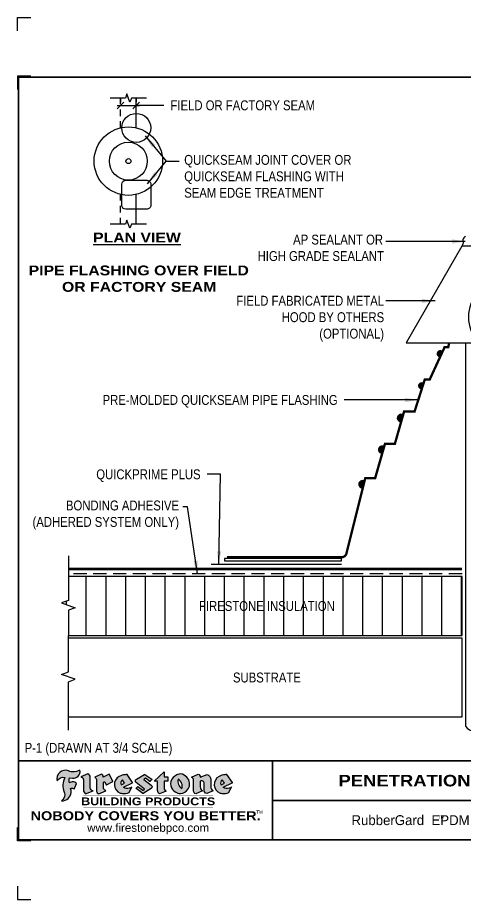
# Model space of a CAD drawing. Header units: inches. Extents: x 99.4 to 119.7, y -266 to -249.2.
# Drawn here: x 99.45 to 107.95, y -265.98 to -249.21 of the extents above; entities that cross this region are included whole.
import ezdxf
from ezdxf.enums import TextEntityAlignment as Align

# ---------------------------------------------------------------- set-up
doc = ezdxf.new("R2010")
doc.units = ezdxf.units.IN
doc.header["$MEASUREMENT"] = 0
doc.linetypes.add('HIDDEN', pattern=[0.375, 0.25, -0.125])
doc.linetypes.add('HIDDEN2', pattern=[0.1875, 0.125, -0.0625])
doc.layers.get('0').update_dxf_attribs({"linetype": 'CONTINUOUS'})
doc.layers.get('DEFPOINTS').update_dxf_attribs({"linetype": 'CONTINUOUS'})
for name, color, linetype in [('FSBP-ACCESSORY-OTHER', 7, 'CONTINUOUS'), ('FSBP-ADHESIVE', 1, 'HIDDEN'), ('FSBP-ANNO-NOTE', 7, 'CONTINUOUS'), ('FSBP-INSULATION', 7, 'CONTINUOUS'), ('FSBP-MEMBRANE', 7, 'CONTINUOUS'), ('FSBP-OTHER', 7, 'CONTINUOUS'), ('FSBP-SEALANTS', 1, 'CONTINUOUS'), ('FSBP-SUBSTRATE-GENERIC', 9, 'CONTINUOUS'), ('FSBP-TTLB', 7, 'CONTINUOUS'), ('FSBP-TTLB-BORDER', 7, 'CONTINUOUS'), ('FSBP-TTLB-TEXT', 7, 'CONTINUOUS')]:
    doc.layers.add(name, color=color, linetype=linetype)
doc.styles.add('FSBP_ARIAL', font='arial.ttf')
doc.styles.add('FSBP_ARIAL_BOLD', font='')
doc.styles.add('FSBP_ARIAL_NAR', font='ARIALN.TTF')
doc.styles.add('FSBP_BANKGOTHIC', font='bgothm.ttf')
doc.styles.get('FSBP_ARIAL_BOLD').set_extended_font_data('Arial Black')
doc.linetypes.add('ZIGZAG', pattern='A,0.0001,-0.2,[131,ltypeshp.shx,S=0.2,R=0,X=-0.2,Y=0],-0.4,[131,ltypeshp.shx,S=0.2,R=180,X=0.2,Y=0],-0.2', length=0.8001)
doc.dimstyles.new('FSBP-DIM', dxfattribs={"dimtxt": 0.1875, "dimasz": 0.125, "dimexe": 0.0625, "dimexo": 0.125, "dimgap": 0.125, "dimtad": 0, "dimdec": 0, "dimzin": 1, "dimdsep": 46, "dimlunit": 4, "dimtxsty": 'FSBP_ARIAL_NAR', "dimblk": 'OBLIQUE', "dimcen": 0.09375, "dimdle": 0.0625, "dimclrd": 256, "dimclre": 256, "dimclrt": 256, "dimadec": 0, "dimazin": 0, "dimtfac": 1, "dimtdec": 0, "dimtmove": 1, "dimatfit": 3, "dimfxl": 1, "dimtolj": 1, "dimtzin": 0, "dimlwd": -1, "dimlwe": -1, "dimarcsym": 0})
doc.dimstyles.new('FSBP-LEADER', dxfattribs={"dimtxt": 0.1875, "dimasz": 0.25, "dimexe": 0.0625, "dimexo": 0.125, "dimgap": 0.125, "dimtad": 0, "dimtih": 1, "dimtoh": 1, "dimdec": 4, "dimzin": 0, "dimdsep": 46, "dimlunit": 4, "dimtxsty": 'FSBP_ARIAL_NAR', "dimcen": 0.09375, "dimclrd": 256, "dimclre": 256, "dimclrt": 256, "dimadec": 0, "dimazin": 0, "dimtfac": 1, "dimtdec": 4, "dimtofl": 0, "dimtmove": 0, "dimatfit": 3, "dimfxl": 1, "dimtolj": 1, "dimtzin": 0, "dimlwd": -1, "dimlwe": -1, "dimarcsym": 0})

# ---------------------------------------------------------------- blocks, each defined once
blk = doc.blocks.new('TTLB-EPDM_1')
at = {"layer": 'FSBP-TTLB-TEXT'}
h = blk.add_hatch(color=1, dxfattribs=at)
edge = h.paths.add_edge_path()
edge.add_arc((1.037309769669573, -0.1982514792917306), 0.1319107607348553, 264.0410451462098, 370.3106169565175)
edge.add_arc((1.027551646585694, 0.1214293576525799), 0.3273056962876235, 270.05058356628535, 295.23459397187514, ccw=False)
edge.add_arc((1.022801957313345, -0.06680179986895154), 0.1391656561713503, 249.3281275763668, 272.0749124149863, ccw=False)
edge.add_line((0.9736743133014443, -0.1970076156048179), (0.9474927838574558, -0.1852745150568325))
edge.add_arc((0.8939498971398288, -0.3394262635682071), 0.1631857907024099, 70.84590087378872, 194.3325259843273)
edge.add_arc((0.8444260109029493, -0.4259936440910768), 0.1179914261095279, 70.96950098067128, 156.9641407594482, ccw=False)
edge.add_arc((1.153141409296894, -0.4684497516079468), 0.3110405457095052, 150.3231137483159, 203.2084295854517)
edge.add_arc((0.7562495500622943, -0.6412608153899899), 0.1218587156617311, 0.8849157075190988, 24.34668939894999, ccw=False)
edge.add_arc((0.7493781665697374, -0.6475258110744375), 0.1289731377238325, -58.36655102076742, 3.6216782311386737, ccw=False)
edge.add_arc((0.8256699029544474, -0.5792158350996106), 0.1783301886510354, 267.2205474105585, 354.1381621173521)
edge.add_arc((0.7903121048625305, -0.6011409294291745), 0.212787892960859, 0.9996158580669322, 21.00503380861244)
edge.add_arc((1.01880712263941, -0.5666691048185161), 0.05136395668415847, 40.82117713173261, 125.52727787225791, ccw=False)
edge.add_line((1.057676976260041, -0.5330924682126437), (1.102776947655911, -0.4308018311949837))
edge.add_arc((1.040858222524664, -0.4699705673995949), 0.07326744446031509, 32.31675181867256, 66.31481236598174)
edge.add_arc((1.032262518825329, -0.5063316993097662), 0.1102246948011782, 69.8179132332389, 125.254734720681)
edge.add_arc((1.127708877207287, -0.368959353531244), 0.1659710644737306, 164.1569669952081, 196.5811013160487, ccw=False)
edge.add_line((0.9680425188342383, -0.3236487780942383), (1.023615334387159, -0.3294494641845773))
h = blk.add_hatch(color=1, dxfattribs=at)
edge = h.paths.add_edge_path()
edge.add_line((1.275239419159561, -0.6223407783464694), (1.415345367376062, -0.5660418822574371))
edge.add_arc((1.421019305783958, -0.5090099247487757), 0.05731350411836949, 181.9717871001989, 264.31851000495806, ccw=False)
edge.add_line((1.363739737527226, -0.5109819325197265), (1.363412352251203, -0.3102363679013962))
edge.add_arc((1.294263659668751, -0.3103491388303989), 0.06914878453844908, 0.0934405599591014, 72.42834396969012)
edge.add_line((1.315139561173908, -0.2444268274366692), (1.186839444240604, -0.3024209471341379))
edge.add_arc((1.175246268095289, -0.3585110609420917), 0.05727567197445628, -0.017399788185912257, 78.322067691347, ccw=False)
edge.add_line((1.232521937428658, -0.3585284546236807), (1.232574268422297, -0.555126496687123))
edge.add_arc((1.305699496415486, -0.5558575689677219), 0.07312888236350451, 179.4272023230205, 245.3845503102953)
h = blk.add_hatch(color=1, dxfattribs=at)
edge = h.paths.add_edge_path()
edge.add_line((1.792026821926584, -0.3839679064720229), (1.722158956877934, -0.2518542302253621))
edge.add_arc((1.720119655279638, -0.2529327078887852), 0.002306916790721817, 27.87197133405656, 117.3766794470751)
edge.add_line((1.719058846382097, -0.250884159729182), (1.610638460368705, -0.3070279753467702))
edge.add_arc((1.547088841662962, -0.3061026658494403), 0.06355635479880145, 359.165808011073, 425.8793658831422)
edge.add_line((1.573061729235633, -0.2480956029480268), (1.446879247402876, -0.3051325108639702))
edge.add_arc((1.407812067100189, -0.370357133046621), 0.07602957263902092, -3.441403975725109, 59.07992244284969, ccw=False)
edge.add_line((1.483704536400296, -0.3749210150788969), (1.483704536400296, -0.5723838140635706))
edge.add_arc((1.54053746518044, -0.568254406115083), 0.05698275005415228, 184.1557352478595, 255.3066498366543)
edge.add_line((1.526084036778343, -0.6233736605654059), (1.657291340682093, -0.570650514527486))
edge.add_arc((1.688298576827198, -0.5021390388423987), 0.0752015358480571, 207.5160880841914, 245.649226723163, ccw=False)
edge.add_arc((1.721050197024907, -0.4914488168456328), 0.1093332836229113, 179.4823365255141, 204.5537900001094, ccw=False)
edge.add_line((1.611721375809452, -0.4904610114968335), (1.611721375809452, -0.4126404716788983))
edge.add_arc((1.628589765097195, -0.414159299036043), 0.01693662875851176, 28.356188110622725, 174.8549701683585, ccw=False)
edge.add_arc((1.627340435522395, -0.4197189881350504), 0.02111886817708033, 22.216893572439517, 40.10213956426492, ccw=False)
edge.add_line((1.646891420738257, -0.4117336534413738), (1.666638796144639, -0.4549750258192233))
edge.add_arc((1.668737246926742, -0.4540167099035481), 0.002306916790685496, 204.545128184284, 299.6323508190091)
edge.add_line((1.669877862091766, -0.4560219186518992), (1.791128135493295, -0.3870515928837648))
edge.add_line((1.791128135493295, -0.3870515928837648), (1.792026821926584, -0.3839679064720229))
h = blk.add_hatch(color=1, dxfattribs=at)
h.paths.add_polyline_path([(2.063388732080512, -0.2583237030618903, 0.02524281661523788), (2.025024361750752, -0.2610532129309178, 0.1213611957758757), (1.901773912052249, -0.3008158885520373, 0.6151668103976068), (1.93274136141747, -0.6099060679591872, 0.05306812109568645), (1.967936229862175, -0.617865745600497, 0.1150932231766138), (2.099126721549737, -0.5994933789882708), (2.151195569562105, -0.4944891916583316, -0.08755405562188731), (2.104230609512001, -0.5187113292177372, -0.265591761123442), (1.992692314386659, -0.5010701623316862), (2.165347897647223, -0.4141184325909109, 0.4518949533370738), (2.166222728871162, -0.4107679608846269)])
h.paths.add_polyline_path([(2.014217313945437, -0.4188965037300676), (1.951113654018855, -0.4515330109460507, -0.3720533890450154), (1.973177450672722, -0.3607130665457561)], flags=16)
h = blk.add_hatch(color=1, dxfattribs=at)
edge = h.paths.add_edge_path()
edge.add_arc((2.260407392426802, -0.3775796671688782), 0.04152450223225729, 123.20805433950699, 232.2027298779723, ccw=False)
edge.add_line((2.237665217914071, -0.3428366421988329), (2.393535971665983, -0.2540943745380986))
edge.add_arc((2.394677353533142, -0.2560991469722482), 0.002306916790741334, 55.64644466176611, 119.65426054492559, ccw=False)
edge.add_line((2.395979141996861, -0.2541946229174954), (2.531809646140459, -0.3470380726374032))
edge.add_arc((2.530468902927946, -0.3489153772789875), 0.002306916790700397, -42.731101238422525, 54.4661353739603, ccw=False)
edge.add_line((2.532163440279987, -0.3504807552658491), (2.498457913851155, -0.3869673252714421))
edge.add_arc((2.496763376499139, -0.3854019472845934), 0.002306916790672934, 233.7527076894875, 317.26889876138785, ccw=False)
edge.add_line((2.495399362263356, -0.38726241234572), (2.413849913492982, -0.3274738082119626))
edge.add_arc((2.412485899257181, -0.3293342732731342), 0.002306916790720064, 53.75270768979358, 124.4135619297835)
edge.add_line((2.41118211687575, -0.3274311136421062), (2.382933981293377, -0.346782838468144))
edge.add_arc((2.38423776367478, -0.3486859980991606), 0.002306916790694898, 124.4135619293799, 231.8459020253626)
edge.add_line((2.382812599816248, -0.3505000469010184), (2.519899969301207, -0.4581994452042721))
edge.add_arc((2.494247019847682, -0.4908523236374461), 0.04152450223225742, -55.21225898295222, 51.84590202520428, ccw=False)
edge.add_line((2.517938320565804, -0.5249552055672808), (2.364434947484597, -0.6179520922513717))
edge.add_arc((2.36323960192349, -0.6159790200102006), 0.002306916790726996, 233.2955624372927, 301.20872157023314, ccw=False)
edge.add_line((2.361860787187538, -0.6178285429225383), (2.231266621301074, -0.5204709167214361))
edge.add_arc((2.232647938930649, -0.5186232623475259), 0.002306916790697672, 135.5134179846393, 233.21798691998708, ccw=False)
edge.add_line((2.231002150870836, -0.5170067083764565), (2.262839375599356, -0.4845937328397696))
edge.add_arc((2.264485163659225, -0.4862102868108537), 0.002306916790748497, 53.0352839999411, 135.513417985369, ccw=False)
edge.add_line((2.265872365996302, -0.4843670465239001), (2.361834678328762, -0.5565872257804898))
edge.add_arc((2.363221880665761, -0.5547439854936304), 0.002306916790627066, 233.0352840000685, 302.2362632414394)
edge.add_line((2.36445241715569, -0.5566953042850713), (2.39428499383348, -0.5378823484768844))
edge.add_arc((2.393054457343549, -0.5359310296853765), 0.002306916790685166, 302.2362632406177, 412.2027298768422)
edge.add_line((2.394468296066179, -0.5341081404551886), (2.234958295420142, -0.4103916733127022))
h = blk.add_hatch(color=1, dxfattribs=at)
edge = h.paths.add_edge_path()
edge.add_line((2.763460561272041, -0.2072496393923444), (2.763460561272041, -0.2969520779963801))
edge.add_arc((2.765767478062699, -0.2969520779963943), 0.00230691679065842, 179.9999999996471, 269.9999999996471)
edge.add_line((2.765767478062685, -0.2992589947870528), (2.835417693520355, -0.2992589947870528))
edge.add_arc((2.835417693520355, -0.3015659115777538), 0.002306916790701052, 0, 90, ccw=False)
edge.add_line((2.837724610311056, -0.3015659115777538), (2.837724610311056, -0.3790761307453892))
edge.add_arc((2.83541769352037, -0.3790761307453749), 0.002306916790686842, 269.99999999964706, 359.99999999964706, ccw=False)
edge.add_line((2.835417693520355, -0.3813830475360618), (2.765767478062685, -0.3813830475360618))
edge.add_arc((2.765767478062699, -0.3836899643267202), 0.00230691679065842, 90.00000000035294, 180.0000000003529)
edge.add_line((2.763460561272041, -0.3836899643267344), (2.763460561272041, -0.5033995910642801))
edge.add_arc((2.836735953378943, -0.5071368822038516), 0.07337063740681413, 177.0802527808789, 245.3249543133826)
edge.add_line((2.806105814540615, -0.5738080530967267), (2.674529557384915, -0.6226036013049594))
edge.add_arc((2.708610405062069, -0.564298408791804), 0.06753517344606039, 177.0345319916277, 239.6926428024901, ccw=False)
edge.add_line((2.641165668230087, -0.560804539009709), (2.641165668230087, -0.3836899643267344))
edge.add_arc((2.638858751439429, -0.3836899643267202), 0.00230691679065842, 359.9999999996471, 449.999999999647)
edge.add_line((2.638858751439443, -0.3813830475360618), (2.572857950769389, -0.3813830475360618))
edge.add_line((2.572857950769389, -0.3813830475360618), (2.763460561272041, -0.2072496393923444))
h = blk.add_hatch(color=1, dxfattribs=at)
edge = h.paths.add_edge_path(flags=16)
edge.add_arc((2.940363509127394, -0.4847985213681437), 0.1684614578629418, 344.5558804047865, 417.0140046669545)
edge.add_arc((3.194458079644619, -0.3883534532477785), 0.1684614578629414, 164.5558804047864, 237.0140046669546)
edge = h.paths.add_edge_path()
edge.add_arc((3.069375116502199, -0.4399344555144872), 0.1828726885096673, 136.0914512150047, 191.213418978326)
edge.add_arc((3.064939550433406, -0.4318234379590333), 0.1803148804748503, 194.0167254156723, 240.6663730831859)
edge.add_arc((3.098047041778981, -0.3845058757092554), 0.2378525180183701, 239.2975390661776, 264.2889872773176)
edge.add_arc((3.04884478212623, -0.4190232383793012), 0.203760689247156, 277.1986764832036, 326.503572961274)
edge.add_arc((3.077739326803546, -0.4341046616465112), 0.171374865791709, 325.3768876809902, 406.3828327799087)
edge.add_arc((3.011839488065919, -0.4896144380417797), 0.2571945645850002, 44.28462553519766, 73.82901434867304)
edge.add_arc((3.117152499586992, -0.4983433120546693), 0.2579560664039132, 97.50292863483666, 134.1039137579027)
h = blk.add_hatch(color=1, dxfattribs=at)
edge = h.paths.add_edge_path()
edge.add_line((3.322690228557462, -0.5721896537377091), (3.322690228557462, -0.3749210150788969))
edge.add_arc((3.246797759257384, -0.3703571330465745), 0.076029572638996, 356.5585960242387, 419.0799224428129)
edge.add_line((3.285864939560099, -0.3051325108639702), (3.412047421392799, -0.2480956029480268))
edge.add_arc((3.386074533820159, -0.3061026658494941), 0.06355635479883807, 0.3962622833877276, 65.87936588318718, ccw=False)
edge.add_line((3.449629368605429, -0.3056631084210863), (3.580526418688805, -0.2593848434574539))
edge.add_arc((3.555744121700958, -0.3530904070730321), 0.09692726601172152, 2.366977007666776, 75.18615851992018, ccw=False)
edge.add_line((3.652588689330287, -0.3490873311063041), (3.652588689330287, -0.4883770011386872))
edge.add_arc((3.761877549389556, -0.4914934052703811), 0.1093332836229047, 178.3666365323574, 204.5537900000422)
edge.add_arc((3.729125929191727, -0.5021836272670953), 0.07520153584796169, 207.5160880841711, 245.2240541443093)
edge.add_line((3.697611150971852, -0.5704631245385627), (3.572585913552643, -0.6207021253773775))
edge.add_arc((3.59534718600759, -0.5526356419907701), 0.07177131519198746, 180.3328587115751, 251.51018566665869, ccw=False)
edge.add_line((3.523577081955409, -0.5530525936986663), (3.523577081955409, -0.4153032515383615))
edge.add_arc((3.486319529276879, -0.4148773504126441), 0.0372599868942854, 359.3450650296066, 449.0500281941028)
edge.add_arc((3.482769874121713, -0.4419622099033496), 0.06447454900600783, 86.29402372314017, 119.8211331593848)
edge.add_line((3.450707067966732, -0.3860252459975726), (3.450707067966732, -0.4904610114968335))
edge.add_arc((3.560035889182251, -0.491448816845647), 0.1093332836229751, 179.4823365255069, 204.5537900001023)
edge.add_arc((3.527284268984408, -0.5021390388424952), 0.07520153584796385, 207.5160880841699, 245.6492267231416)
edge.add_line((3.496277032839316, -0.570650514527486), (3.365069728935509, -0.6233736605654059))
edge.add_arc((3.37950248606194, -0.5682868177318081), 0.05694615642555727, 183.9298782390169, 255.318496325343, ccw=False)
h = blk.add_hatch(color=1, dxfattribs=at)
h.paths.add_polyline_path([(3.957695472291277, -0.2583237030618903, 0.02524281661523822), (3.919331101961575, -0.2610532129309178, 0.1085638477195505), (3.807890832595604, -0.2939221658134414, 0.6425897848490651), (3.827048101628293, -0.6099060679591872, 0.05306812109569052), (3.862242970072884, -0.617865745600497, 0.1150932231766133), (3.993433461760503, -0.5994933789882708), (4.045502309772871, -0.4944891916583316, -0.08755405562189084), (3.998537349722767, -0.5187113292177372, -0.2655917611234366), (3.886999054597368, -0.5010701623316862), (4.059654637857989, -0.4141184325909109, 0.4518949533370731), (4.060529469081928, -0.4107679608846269)])
h.paths.add_polyline_path([(3.90852405415626, -0.4188965037300676), (3.845420394229677, -0.4515330109460507, -0.3720533890450147), (3.867484190883488, -0.3607130665457561)], flags=16)
at = {"layer": 'DEFPOINTS', "linetype": 'Continuous', "ltscale": 1.75}
for points in [[(-0.015625, 13.88083333333333), (-0.015625, 14.13083333333333), (0.234375, 14.13083333333333)], [(20.01562500000003, 13.88083333333333), (20.01562500000003, 14.13083333333333), (19.76562500000003, 14.13083333333333)], [(-0.015625, -2.380833333333342), (-0.015625, -2.630833333333342), (0.234375, -2.630833333333342)], [(20.01562500000003, -2.380833333333342), (20.01562500000003, -2.630833333333342), (19.76562500000003, -2.630833333333342)]]:
    blk.add_lwpolyline(points, dxfattribs=at)
at = {"layer": 'DEFPOINTS', "color": 1}
for points in [[(0.234375, 13.015625), (-0.015625, 13.015625), (-0.015625, 12.765625)], [(20.015625, 12.765625), (20.015625, 13.015625), (19.765625, 13.015625)], [(0.234375, -1.515625), (-0.015625, -1.515625), (-0.015625, -1.265625)], [(20.015625, -1.265625), (20.015625, -1.515625), (19.765625, -1.515625)]]:
    blk.add_lwpolyline(points, dxfattribs=at)
at = {"layer": 'FSBP-TTLB', "const_width": 0.03125}
blk.add_lwpolyline([(15.09028770518938, 0), (20, 0), (20, 0.4512598240669945), (15.09028770518938, 0.4512598240669945)], close=True, dxfattribs=at)
for points in [[(0, 0), (0, -1.5), (20, -1.5), (20, 0), (0, 0)], [(4.825208527206769, 0), (4.825208527206769, -0.75)], [(15.84028770518938, 0), (15.84028770518938, -1.5)], [(17.84110496735593, 0), (17.84110496735593, -1.5)], [(20, 0), (20, -1.5)], [(4.825208527206769, -0.75), (15.84028770518938, -0.75)], [(4.825208527206769, -0.75), (4.825208527206769, -1.5)], [(15.84028770518938, -1.048740175933006), (17.84110496735593, -1.048740175933006)]]:
    blk.add_lwpolyline(points, dxfattribs=at)
at = {"layer": 'FSBP-TTLB-BORDER', "const_width": 0.03125}
blk.add_lwpolyline([(20, 0), (20, 13), (0, 13), (0, 0)], dxfattribs=at)
at = {"layer": 'FSBP-TTLB-TEXT', "color": 1}
blk.add_line((0.7358432058323388, -0.379822754145593), (0.7358432058323388, -0.379822754145593), dxfattribs=at)
for points in [[(1.023615323725323, -0.3294494630716969, 0.5000510906601082), (1.167090420776901, -0.1746414942047778, -0.1103304102359608), (1.027840608309816, -0.2058762110801382, -0.09957876667165425), (0.9736743133014443, -0.1970076156048179), (0.9474927838574558, -0.1852745150568325, 0.5978159689075124), (0.7358432058323388, -0.379822754145593, -0.3938834584182213), (0.8828996422548698, -0.3144510229727047, 0.2349406564350952), (0.86727108227484, -0.5910237178633082, -0.1027304183841549), (0.8780937320133262, -0.6393788197974146, -0.2772692352614086), (0.8170223912655956, -0.7573362346216896, 0.3985429150902959), (1.003067614090241, -0.5974286950643517, 0.0875124847930418), (0.9889600163401155, -0.5248671157293501, -0.3874031597924062), (1.057676976260041, -0.5330924682126437), (1.102776947655911, -0.4308018311949837, 0.1494423498871741), (1.07029056398062, -0.4028746979725923, 0.2467195073738216), (0.9686394281704906, -0.4163228904100862, -0.1424285161541127), (0.9680425188342383, -0.3236487780942383), (1.023615334387159, -0.3294494641845773)], [(2.166222728871162, -0.4107679608846269), (2.063388732080512, -0.2583237030618903, 0.02524281661523788), (2.025024361750752, -0.2610532129309178, 0.1085638477195265), (1.913584092384895, -0.2939221658134414, 0.6425897848491228), (1.93274136141747, -0.6099060679591872, 0.05306812109568648), (1.967936229862175, -0.617865745600497, 0.1150932231766137), (2.099126721549737, -0.5994933789882708), (2.151195569562105, -0.4944891916583316, -0.0875540556218873), (2.104230609512001, -0.5187113292177372, -0.2655917611234418), (1.992692314386659, -0.5010701623316862), (2.165347897647223, -0.4141184325909109)], [(2.763460561272041, -0.2072496393923444), (2.763460561272041, -0.2969520779963801, 0.4142135623730958), (2.765767478062685, -0.2992589947870528), (2.835417693520355, -0.2992589947870528, -0.414213562373095), (2.837724610311056, -0.3015659115777538), (2.837724610311056, -0.3790761307453892, -0.4142135623730938), (2.835417693520355, -0.3813830475360618), (2.765767478062685, -0.3813830475360618, 0.4142135623730958), (2.763460561272041, -0.3836899643267344), (2.763460561272041, -0.5033995910642801, 0.3068985753588853), (2.806105814540615, -0.5738080530967267), (2.674529557384915, -0.6226036013049594, -0.2804194150632976), (2.641165668230087, -0.560804539009709), (2.641165668230087, -0.3836899643267344, 0.414213562373095), (2.638858751439443, -0.3813830475360618), (2.572857950769389, -0.3813830475360618), (2.763460561272041, -0.2072496393923444)], [(4.060529469081928, -0.4107679608846269), (3.957695472291277, -0.2583237030618903, 0.02524281661523788), (3.919331101961575, -0.2610532129309178, 0.1085638477195265), (3.807890832595604, -0.2939221658134414, 0.6425897848491228), (3.827048101628293, -0.6099060679591872, 0.05306812109568648), (3.862242970072884, -0.617865745600497, 0.1150932231766137), (3.993433461760503, -0.5994933789882708), (4.045502309772871, -0.4944891916583316, -0.0875540556218873), (3.998537349722767, -0.5187113292177372, -0.2655917611234418), (3.886999054597368, -0.5010701623316862), (4.059654637857989, -0.4141184325909109)], [(4.059654637857989, -0.4141184325909109, 0.4518949533370731), (4.060529469081928, -0.4107679608846269, 0.4518949533370731)]]:
    blk.add_lwpolyline(points, format="xyb", dxfattribs=at)
for points in [[(1.275239419159561, -0.6223407783464694), (1.415345367376062, -0.5660418822574371, -0.3756100036733062), (1.363739737527226, -0.5109819325197265), (1.363412352251203, -0.3102363679013962, 0.3265360292958048), (1.315139561173908, -0.2444268274366692), (1.186839444240604, -0.3024209471341379, -0.3557863980845349), (1.232521937428658, -0.3585284546236807), (1.232574268422297, -0.555126496687123, 0.2960110723418457)], [(1.792026821926584, -0.3839679064720229), (1.722158956877934, -0.2518542302253621, 0.4116839150163434), (1.719058846382097, -0.250884159729182), (1.610638460368705, -0.3070279753467702, 0.2996033003794034), (1.573061729235633, -0.2480956029480268), (1.446879247402876, -0.3051325108639702, -0.2797757560995365), (1.483704536400296, -0.3749210150788969), (1.483704536400296, -0.5723838140635706, 0.320828638474519), (1.526084036778343, -0.6233736605654059), (1.657291340682093, -0.570650514527486, -0.1679398621276611), (1.621603752698661, -0.5368819723450571, -0.1098333365370753), (1.611721375809452, -0.4904610114968335), (1.611721375809452, -0.4126404716788983, -0.743334502655012), (1.64349420176768, -0.4061152228778298, -0.07819791644735608), (1.646891420738257, -0.4117336534413738), (1.666638796144639, -0.4549750258192233, 0.4404648714563479), (1.669877862091766, -0.4560219186518992), (1.791128135493295, -0.3870515928837648)], [(2.234958295420142, -0.4103916733127022, -0.5150044486718882), (2.237665217914071, -0.3428366421988329), (2.393535971665983, -0.2540943745380986, -0.2867822934100265), (2.395979141996861, -0.2541946229174954), (2.531809646140459, -0.3470380726374032, -0.4515027974650387), (2.532163440279987, -0.3504807552658491), (2.498457913851155, -0.3869673252714421, -0.3814439164929681), (2.495399362263356, -0.38726241234572), (2.413849913492982, -0.3274738082119626, 0.3184718635035665), (2.41118211687575, -0.3274311136421062), (2.382933981293377, -0.346782838468144, 0.5064094529656681), (2.382812599816248, -0.3505000469010184), (2.519899969301207, -0.4581994452042721, -0.5043597839115849), (2.517938320565804, -0.5249552055672808), (2.364434947484597, -0.6179520922513717, -0.3053163970316367), (2.361860787187538, -0.6178285429225383), (2.231266621301074, -0.5204709167214361, -0.4541703869768119), (2.231002150870836, -0.5170067083764565), (2.262839375599356, -0.4845937328397696, -0.3762644290664977), (2.265872365996302, -0.4843670465239001), (2.361834678328762, -0.5565872257804898, 0.3114700032088108), (2.36445241715569, -0.5566953042850713), (2.39428499383348, -0.5378823484768844, 0.520381097387146), (2.394468296066179, -0.5341081404551886)], [(2.937624918725987, -0.3131105398334029, 0.2452625673097023), (2.889993533867141, -0.4754966266250307, 0.2064059665179019), (2.976604338974084, -0.5890186876871866, 0.1094800500670344), (3.074378098474654, -0.6211778035979165, 0.2185147641853038), (3.218764944843201, -0.5314757029352819, 0.3689489483072479), (3.195959963110113, -0.3100352223135445, 0.1296305888694145), (3.0834694040758, -0.242595816912754, 0.1610736375384317)], [(3.322690228557462, -0.5721896537377091), (3.322690228557462, -0.3749210150788969, 0.2797757560995341), (3.285864939560099, -0.3051325108639702), (3.412047421392799, -0.2480956029480268, -0.2937618496109166), (3.449629368605429, -0.3056631084210863), (3.580526418688805, -0.2593848434574539, -0.3288760160581939), (3.652588689330287, -0.3490873311063041), (3.652588689330287, -0.4883770011386872, 0.114762897203527), (3.662431105063263, -0.536926560769686, 0.166032965990522), (3.697611150971852, -0.5704631245385627), (3.572585913552643, -0.6207021253773775, -0.3209557512194564), (3.523577081955409, -0.5530525936986663), (3.523577081955409, -0.4153032515383615, 0.4127061514896111), (3.48693727661589, -0.3776224848030694, 0.1473421876160361), (3.450707067966732, -0.3860252459975726), (3.450707067966732, -0.4904610114968335, 0.1098333365370753), (3.460589444855941, -0.5368819723450855, 0.1679398621276611), (3.496277032839316, -0.570650514527486), (3.365069728935509, -0.6233736605654059, -0.3219729545308964), (3.322690228557462, -0.5721896537377091, 29.1476284739)], [(1.951113654018855, -0.4515330109460507), (2.014217313945437, -0.4188965037300676), (1.973177450672722, -0.3607130665457561, 0.3720533890450154)], [(3.10274193015772, -0.5296595419651595, 0.3271311138286319), (3.032079658614293, -0.3434924326507627, 0.3271311138286322)], [(3.845420394229677, -0.4515330109460507), (3.90852405415626, -0.4188965037300676), (3.867484190883488, -0.3607130665457561, 0.3720533890450154)]]:
    blk.add_lwpolyline(points, format="xyb", close=True, dxfattribs=at)
at = {"layer": 'FSBP-TTLB-TEXT'}
for points, const_width in [([(1.233926579809207, -0.6584455781731435), (3.691229482685259, -0.6584455781731577)], 0.0078125), ([(10.06152282927678, -0.75), (10.06152282927678, -1.5)], 0.03125), ([(1.233926579809207, -0.8761560960495984), (3.691229482685259, -0.8761560960495842)], 0.0078125)]:
    blk.add_lwpolyline(points, dxfattribs=dict(at, const_width=const_width))
at = {"layer": 'FSBP-TTLB-TEXT', "color": 1}
for centre, start, end in [((1.789987520328282, -0.3850463841354355), 299.6323508193319, 27.87197133380463), ((2.164310260790558, -0.412058050385383), 296.7304547840455, 34.00233684987403)]:
    blk.add_arc(centre, 0.00230691679068068, start, end, dxfattribs=at)
at = {"layer": 'FSBP-TTLB-TEXT', "style": 'FSBP_ARIAL_NAR'}
blk.add_text('MAXIMUM WARRANTY:', height=0.1875, dxfattribs=at).set_placement((17.90516569312837, 0.2256299120335257), align=Align.MIDDLE_RIGHT)
at = {"layer": 'FSBP-TTLB-TEXT'}
for s, height, style, p in [('ISSUE / REVISION', 0.125, 'FSBP_ARIAL', (16.84069633627263, -0.1938496373466023)), ('DETAIL NO.', 0.21875, 'FSBP_ARIAL', (18.92055248367797, -0.2724398367368792)), ('DATE:', 0.125, 'FSBP_ARIAL', (16.84069633627263, -0.409973105348854)), ('RubberGard  EPDM', 0.1875, 'FSBP_BANKGOTHIC', (7.443365678241776, -1.125)), ('TM', 0.0625, 'FSBP_BANKGOTHIC', (8.023397742165457, -1.062518816683806)), ('www.firestonebpco.com', 0.15625, 'FSBP_ARIAL', (2.462578031247233, -1.268657306740124)), ('NOT TO SCALE', 0.15625, 'FSBP_ARIAL', (16.84069633627263, -1.274370087966503))]:
    blk.add_text(s, height=height, dxfattribs=dict(at, style=style)).set_placement(p, align=Align.MIDDLE_CENTER)
at = {"layer": 'FSBP-TTLB-TEXT', "lineweight": 18, "style": 'FSBP_ARIAL_BOLD'}
blk.add_text('BUILDING PRODUCTS', height=0.1484375, dxfattribs=at).set_placement((2.462578031247233, -0.7673008371113639), align=Align.MIDDLE_CENTER)
at = {"layer": 'FSBP-TTLB-TEXT', "color": 1}
for s, height, style, p in [('NOBODY COVERS YOU BETTER.', 0.171875, 'FSBP_ARIAL_BOLD', (2.412604263603384, -1.041650450587369)), ('TM', 0.0625, 'FSBP_BANKGOTHIC', (4.576671173373001, -0.9725745042934193))]:
    blk.add_text(s, height=height, dxfattribs=dict(at, style=style)).set_placement(p, align=Align.MIDDLE_CENTER)
at = {"layer": 'FSBP-TTLB-TEXT', "style": 'FSBP_ARIAL'}
blk.add_text('ACCEPTABLE SYSTEMS:', height=0.125, dxfattribs=at).set_placement((10.29281281591562, -1.125), align=Align.MIDDLE_LEFT)
at = {"layer": 'FSBP-TTLB-TEXT'}
for tag, height, style, p in [('MAXIMUM_WARRANTY', 0.1875, 'FSBP_ARIAL_BOLD', (18.03987100774941, 0.2240244307510579)), ('ACCPT_SYSTEMS', 0.21875, 'FSBP_ARIAL', (12.49438170418193, -1.125))]:
    blk.add_attdef(tag, text='', height=height, dxfattribs=dict(at, style=style)).set_placement(p, align=Align.MIDDLE_LEFT)
for tag, height, style, p in [('DETAIL_DESCP_LINE_1', 0.21875, 'FSBP_ARIAL_BOLD', (10.33118450231211, -0.3736318192489421)), ('ISSUE_REV_DATE', 0.21875, 'FSBP_ARIAL', (16.84069633627263, -0.7282559425942452)), ('DETAIL_NUMBER', 0.4375, 'FSBP_ARIAL', (18.91941590748775, -0.8931630692489421))]:
    blk.add_attdef(tag, text='', height=height, dxfattribs=dict(at, style=style)).set_placement(p, align=Align.MIDDLE_CENTER)
blk = doc.blocks.new('_OBLIQUE')
at = {"color": 0, "linetype": 'ByBlock'}
blk.add_line((-0.5, -0.5), (0.5, 0.5), dxfattribs=at)
blk = doc.blocks.new('*D2')
at = {"layer": 'DEFPOINTS', "color": 0, "transparency": 16777216}
for p in [(101.3988639416658, -250.8829961641686), (101.6988639416658, -250.8829961641686), (101.6988639416658, -250.8829961641686)]:
    blk.add_point(p, dxfattribs=at)
at = {"layer": 'FSBP-ANNO-NOTE', "transparency": 16777216}
for p, q in [((101.3363639416658, -250.8829961641686), (101.7613639416658, -250.8829961641686)), ((101.3988639416658, -250.7579961641686), (101.3988639416658, -250.8204961641686)), ((101.6988639416658, -250.7579961641686), (101.6988639416658, -250.8204961641686)), ((102.2232601791243, -250.8829961641686), (101.6988639416658, -250.8829961641686))]:
    blk.add_line(p, q, dxfattribs=at)
at = {"layer": 'FSBP-ANNO-NOTE', "transparency": 16777216, "xscale": 0.125, "yscale": 0.125, "zscale": 0.125, "rotation": 180}
blk.add_blockref('_OBLIQUE', (101.3988639416658, -250.8829961641686), dxfattribs=at)
at = {"layer": 'FSBP-ANNO-NOTE', "transparency": 16777216, "xscale": 0.125, "yscale": 0.125, "zscale": 0.125}
blk.add_blockref('_OBLIQUE', (101.6988639416658, -250.8829961641686), dxfattribs=at)
at = {"layer": 'FSBP-ANNO-NOTE', "transparency": 16777216, "insert": (102.3482601791243, -250.8829961641686), "char_height": 0.1875, "attachment_point": 4, "style": 'FSBP_ARIAL_NAR'}
blk.add_mtext('\\A1;FIELD OR FACTORY SEAM', dxfattribs=at)

msp = doc.modelspace()

# ---------------------------------------------------------------- hatches: boundary and pattern name
at = {"layer": 'FSBP-INSULATION'}
h = msp.add_hatch(dxfattribs=at)
h.set_pattern_fill('LINE', color=256, scale=3, angle=90, style=0)
h.set_pattern_definition([(90, (-129.4999999999994, -246.5403761709706), (-0.375, 2.296136913416957e-17), [])])
h.paths.add_polyline_path([(107.9459959509863, -260.9617763357758), (107.9459959509863, -259.8367763357758), (100.4111970970077, -259.8367763357758), (100.4111970970077, -260.2926949605575), (100.2824090929709, -260.3395699605575), (100.5399851010447, -260.4333199605575), (100.4111970970077, -260.4801949605575), (100.4111970970077, -260.9617763357758)])
h.paths.add_polyline_path([(102.8412521345018, -260.5447295247252), (105.5159409134922, -260.5447295247252), (105.5159409134922, -260.2536952477811), (102.8412521345018, -260.2536952477811)], flags=24)
at = {"layer": 'FSBP-MEMBRANE'}
for points in [[(107.5018111059244, -255.5403026643413, 1), (107.440849466167, -255.6670270467745)], [(107.137081162531, -256.1463256496504, 1), (107.098866777541, -256.2816587623939)], [(106.743543720835, -256.7577030342635, 1), (106.705329335845, -256.893036147007)], [(106.3848533832252, -257.3601298012464, 1), (106.3466389982352, -257.4954629139899)], [(106.0117819215175, -258.01693926547, 1), (105.9776753492468, -258.1533655545529)]]:
    msp.add_hatch(color=256, dxfattribs=at).paths.add_polyline_path(points)

# ---------------------------------------------------------------- linework, layer by layer
at = {"layer": 'FSBP-ACCESSORY-OTHER', "linetype": 'Continuous'}
msp.add_lwpolyline([(107.8811166748872, -253.5580263033628), (106.8209959509863, -255.3942092593159), (108.1991489431459, -255.3942092593158, -0.3849001794597938), (108.1991489431459, -254.4199306800585, 0.3849001794597937), (108.1991489431459, -253.4456521008009), (108.1694047743542, -253.4456521008009)], format="xyb", dxfattribs=at)
at = {"layer": 'FSBP-ADHESIVE', "linetype": 'ZIGZAG', "ltscale": 0.17}
msp.add_line((103.123775778941, -259.6024013357758), (105.5974529908405, -259.6024013357758), dxfattribs=at)
at = {"layer": 'FSBP-ADHESIVE', "linetype": 'HIDDEN'}
msp.add_line((107.8834959509863, -259.7899013357758), (100.4111970970077, -259.7899013357758), dxfattribs=at)
at = {"layer": 'FSBP-INSULATION'}
msp.add_lwpolyline([(100.4111970970077, -259.4461513357758), (100.4111970970077, -260.2926949605575), (100.2824090929708, -260.3395699605575), (100.5399851010446, -260.4333199605575), (100.4111970970077, -260.4801949605575), (100.4111970970077, -260.9617763357758), (107.8834959509863, -260.9617763357758), (107.8834959509863, -259.8367763357758), (100.4111970970077, -259.8367763357758)], dxfattribs=at)
at = {"layer": 'FSBP-MEMBRANE', "linetype": 'HIDDEN2'}
for p, q in [((101.3988639416658, -251.3100833897917), (101.3988639416658, -250.7425389218254)), ((101.3988639416658, -253.1425389218254), (101.3988639416658, -252.574994453859))]:
    msp.add_line(p, q, dxfattribs=at)
at = {"layer": 'FSBP-MEMBRANE'}
for p, q in [((101.6988639416658, -251.3100833897917), (101.6988639416658, -250.7425389218254)), ((101.6988639416658, -253.1425389218254), (101.6988639416658, -252.574994453859)), ((106.3466389982352, -257.4954629139899), (106.3848533832252, -257.3601298012464)), ((105.9776753492468, -258.1533655545529), (106.0117819215175, -258.01693926547))]:
    msp.add_line(p, q, dxfattribs=at)
at = {"layer": 'FSBP-MEMBRANE', "linetype": 'Continuous'}
msp.add_line((106.7423024462442, -256.7636666050117), (106.7065706104359, -256.8870725762588), dxfattribs=at)
at = {"layer": 'FSBP-MEMBRANE'}
for points in [[(101.8940627667968, -250.7425389218254), (101.6051139416658, -250.7425389218254), (101.5769889416658, -250.8198117242476), (101.5207389416658, -250.6652661194032), (101.4926139416658, -250.7425389218254), (101.2036651165348, -250.7425389218254)], [(101.8940627667968, -253.1425389218254), (101.6051139416658, -253.1425389218254), (101.5769889416658, -253.2198117242475), (101.5207389416658, -253.0652661194032), (101.4926139416658, -253.1425389218254), (101.2036651165348, -253.1425389218254)]]:
    msp.add_lwpolyline(points, dxfattribs=at)
msp.add_lwpolyline([(101.8988639416658, -252.8560451578242), (101.4988639416658, -252.8560451578242, -0.4142135623730914), (101.4238639416658, -252.7810451578241), (101.4238639416658, -252.3810451578242, -0.4142135623730931), (101.4988639416658, -252.3060451578241), (101.8988639416658, -252.3060451578241, -0.4142135623730969), (101.9738639416658, -252.3810451578242), (101.9738639416658, -252.7810451578241, -0.4142135623730989)], format="xyb", close=True, dxfattribs=at)
msp.add_lwpolyline([(107.6383314922035, -255.3942092593159, 0.045, 0.045, 0), (107.6216799733837, -255.4810816819363, 0.045, 0.045, 0), (107.5513674733837, -255.4810816819363, 0.045, 0.045, 0), (107.2701174733837, -256.0924590665495, 0.045, 0.045, 0), (107.1763674733837, -256.0924590665495, 0.045, 0.045, 0), (106.9817634205729, -256.7038364511626, 0.045, 0.045, 0), (106.7828300316876, -256.7038364511626, 0.045, 0.045, 0), (106.608150778942, -257.3152138357757, 0.045, 0.045, 0), (106.420650778941, -257.3152138357757, 0.045, 0.045, 0), (106.233150778941, -257.9714638357757, 0.045, 0.045, 0), (106.045650778941, -257.9714638357757, 0.045, 0.045, 0), (105.6884038502292, -259.4004515506228, 0.045, 0.045, -0.3441507314089108), (105.5974529908405, -259.4714638357757, 0.045, 0.045, 0), (103.420650778941, -259.4714638357757, 0, 0, 0)], format="xyseb", dxfattribs=at)
for points, const_width in [([(106.7942634205729, -256.7038364511626), (106.9817634205729, -256.7038364511626)], 0.045), ([(107.8834959509863, -259.6961513357758), (100.4111970970077, -259.6961513357758)], 0.046875)]:
    msp.add_lwpolyline(points, dxfattribs=dict(at, const_width=const_width))
msp.add_lwpolyline([(103.373775778941, -259.5389638357757), (105.5974529908405, -259.5389638357757), (105.5974529908405, -259.4939638357757), (103.373775778941, -259.4939638357757)], close=True, dxfattribs=at)
for centre, radius in [((101.6988639416658, -251.3100833897917), 0.275), ((101.5488639416658, -251.9425389218253), 0.65), ((101.5488639416658, -251.9425389218253), 0.3597597050800616), ((101.5488639416658, -251.9425389218253), 0.04732954612406246)]:
    msp.add_circle(centre, radius, dxfattribs=at)
for centre, start, end in [((106.72443652834, -256.8253695906353), 74.23176560544299, 254.231765605443), ((106.3657461907302, -257.4277963576181), 74.23176560544299, 254.231765605443), ((105.9947286353822, -258.0851524100115), 75.96375653207984, 255.9637565320799)]:
    msp.add_arc(centre, 0.0703125, start, end, dxfattribs=at)
at = {"layer": 'FSBP-OTHER'}
msp.add_lwpolyline([(107.9459959509863, -255.3942092593159), (107.9459959509863, -259.5389638357757), (107.9459959509862, -262.6836899210163, 0.528211277041811), (108.3009675469168, -262.6836899210163, -0.528211277042033), (108.6559391428471, -262.6836899210163), (108.6559391428471, -259.5389638357757), (108.6559391428471, -254.767954562248)], format="xyb", dxfattribs=at)
at = {"layer": 'FSBP-SEALANTS'}
msp.add_line((108.1045254982537, -253.5580263033653), (107.8811166748858, -253.5580263033653), dxfattribs=at)
msp.add_spline([(107.9459959509863, -253.3747944536604), (107.8979104488755, -253.4340717760304), (107.9024467521445, -253.5026863666436), (107.8811166748852, -253.5580263033666)], degree=3, dxfattribs=at)
at = {"layer": 'FSBP-SUBSTRATE-GENERIC'}
for points in [[(100.4111970970078, -262.7586513357758), (100.4111970970077, -261.8395699605575), (100.5399851010446, -261.7926949605575), (100.2824090929708, -261.6989449605575), (100.4111970970077, -261.6520699605575), (100.4111970970077, -260.9617763357758)], [(100.4111970970078, -262.5086513357758), (107.8834959509863, -262.5086513357758), (107.8834959509863, -261.0086513357758), (100.4111970970078, -261.0086513357758)]]:
    msp.add_lwpolyline(points, dxfattribs=at)

# ---------------------------------------------------------------- block references
msp.add_blockref('TTLB-EPDM_1', (99.46270113045551, -263.3453146094643)).add_auto_attribs({'DETAIL_DESCP_LINE_1': 'PENETRATION WITH QUICKSEAM PIPE FLASHING', 'ACCPT_SYSTEMS': 'ALL', 'ISSUE_REV_DATE': '6/10/2014', 'DETAIL_NUMBER': 'P-1', 'MAXIMUM_WARRANTY': '20 YEARS'})

# ---------------------------------------------------------------- texts
at = {"layer": 'DEFPOINTS', "style": 'FSBP_ARIAL_NAR'}
msp.add_text('P-1 (DRAWN AT 3/4 SCALE)', height=0.1875, dxfattribs=at).set_placement((99.57985848453, -263.0953146094641), align=Align.MIDDLE_LEFT)
at = {"layer": 'FSBP-ANNO-NOTE', "style": 'FSBP_ARIAL_NAR'}
for s, p in [('PRE-MOLDED QUICKSEAM PIPE FLASHING', (105.5219992531473, -256.4823350010889)), ('QUICKPRIME PLUS', (102.9203129833489, -257.895439654892))]:
    msp.add_text(s, height=0.1875, dxfattribs=at).set_placement(p, align=Align.MIDDLE_RIGHT)
for s, p in [('FIRESTONE INSULATION', (104.178596523997, -260.3992763357758)), ('SUBSTRATE', (104.178596523997, -261.7586513357758))]:
    msp.add_text(s, height=0.1875, dxfattribs=at).set_placement(p, align=Align.MIDDLE_CENTER)
at = {"layer": 'FSBP-ANNO-NOTE', "char_height": 0.1875, "attachment_point": 1}
for s, width, heights, insert, style in [('QUICKSEAM JOINT COVER OR \\PQUICKSEAM FLASHING WITH\\PSEAM EDGE TREATMENT', 3.204377227715867, [0.9424001422117703], (102.6094299870909, -251.8248495077391), 'FSBP_ARIAL_NAR'), ('\\pi1.2497;{\\LPLAN VIEW\\P\\pi2.0554;}\\P\\pi0.025751;PIPE FLASHING OVER FIELD \\P\\pi0.65872;OR FACTORY SEAM ', 4.110760985469824, [1.14257590329726], (99.62959166717337, -253.3014517642205), 'FSBP_ARIAL_BOLD'), ('\\pi0.88218;AP SEALANT OR \\P\\pi0.20777;HIGH GRADE SEALANT', 2.586053931721068, [0.5562135798888368], (103.7944810908411, -253.3402548739078), 'FSBP_ARIAL_NAR'), ('\\pi0.42603;FIELD FABRICATED METAL \\P\\pi1.2868;HOOD BY OTHERS\\P\\pi2.0011;(OPTIONAL)', 3.204377227715867, [0.9424001422117703], (103.1726480497644, -254.5025422858083), 'FSBP_ARIAL_NAR'), ('\\pi0.6879;BONDING ADHESIVE \\P\\pi0.05429;(ADHERED SYSTEM ONLY)', 2.808595629131077, [0.9424001422117703], (99.67531982872057, -258.3944549329412), 'FSBP_ARIAL_NAR')]:
    msp.add_mtext_dynamic_manual_height_columns(s, width=width, gutter_width=5, heights=heights, dxfattribs=dict(at, insert=insert, style=style))

# ---------------------------------------------------------------- dimensions: what is measured, and where the dimension line sits
at = {"layer": 'FSBP-ANNO-NOTE'}
dim = msp.add_linear_dim(base=(101.6988639416658, -250.8829961641686), p1=(101.3988639416658, -250.8829961641686), p2=(101.6988639416658, -250.8829961641686), text='FIELD OR FACTORY SEAM', dimstyle='FSBP-DIM', dxfattribs=at)
dim.commit()
dim.dimension.update_dxf_attribs({"geometry": '*D2', "text_midpoint": (103.7036063592062, -250.8829961641686), "dimtype": 128})

# ---------------------------------------------------------------- leaders
for points in [[(101.8676808602204, -251.4607006584774), (102.2657399129146, -251.9425389218253), (102.5157399129146, -251.9425389218253)], [(101.9104980006856, -252.3725483510755), (102.2657399129146, -251.9425389218253), (102.5157399129146, -251.9425389218253)], [(107.9428955289388, -253.4692728183707), (106.4366015236474, -253.4692728183707)], [(107.3710064539869, -254.5998392221108), (106.4366015236474, -254.5998392221108)], [(107.0522682854447, -256.482335001089), (105.6469992531473, -256.482335001089)], [(103.2665910881202, -259.6082814156862), (103.2953129833489, -257.8954396548917), (103.0453129833489, -257.895439654892)], [(102.8616124134335, -259.7899026140807), (102.6686753397296, -258.5155488855609), (102.5821169203006, -258.5153407360796)]]:
    msp.add_leader(points, dimstyle='FSBP-LEADER', dxfattribs=at)

doc.saveas('drawing.dxf')
